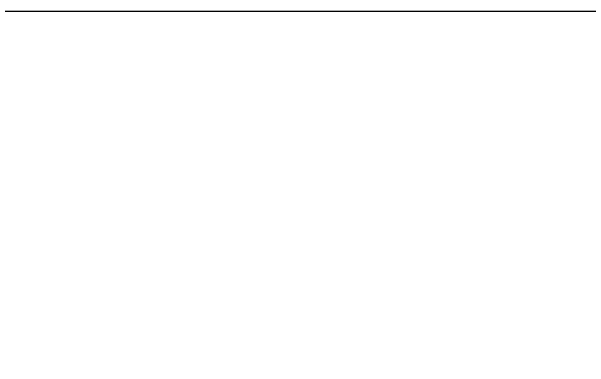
# Model space of a CAD drawing. Header units: inches. Extents: x -6061 to 13621, y -296 to 7483.
# Drawn here: x 1369.6 to 1613.7, y 7332.3 to 7482.9 of the extents above; entities that cross this region are included whole.
import ezdxf

# ---------------------------------------------------------------- set-up
doc = ezdxf.new("R2010")
doc.units = ezdxf.units.IN
doc.header["$MEASUREMENT"] = 0
doc.layers.get('0').update_dxf_attribs({"linetype": 'CONTINUOUS'})

msp = doc.modelspace()

# ---------------------------------------------------------------- linework, layer by layer
msp.add_lwpolyline([(942.0324258959547, 6894.15051235065), (1774.332425895955, 6894.15051235065), (1774.332425895955, 7482.85051235065), (942.0324258959547, 7482.85051235065)], close=True)

doc.saveas('drawing.dxf')
